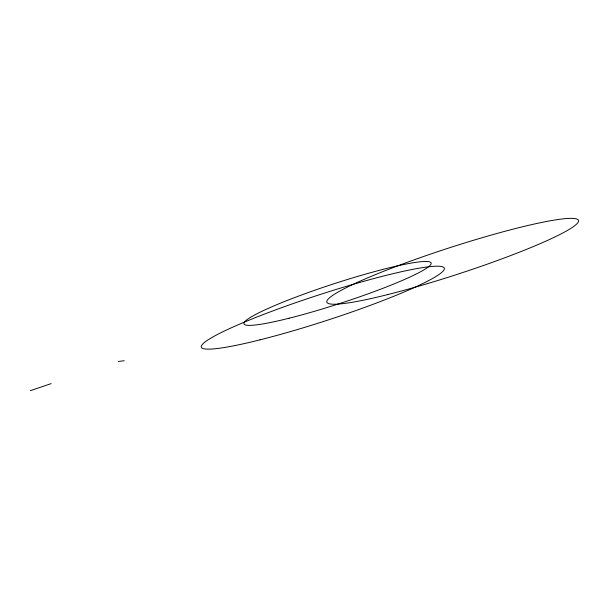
<?xml version="1.0" encoding="UTF-8"?>
<svg xmlns="http://www.w3.org/2000/svg" width="609" height="609" viewBox="0 0 609 609"><rect width="100%" height="100%" fill="white"/><g stroke="black" fill="none" stroke-linecap="round" stroke-linejoin="round"><path stroke-width="0.91" d="M30.45 390.658L51.164 383.624M118.374 361.502L124.206 360.718M289.153 318.21A98.445 10.292 -18 0 0 431.18 263.568A98.445 10.292 -18 0 0 292.221 298.501A98.445 10.292 -18 0 0 289.153 318.21M387.705 294.589A132.282 13.824 -18 0 0 578.55 221.158A132.282 13.824 -18 0 0 391.823 268.105A132.282 13.824 -18 0 0 387.705 294.589M260.066 339.83A127.73 13.352 -18 0 0 444.342 268.919A127.73 13.352 -18 0 0 264.04 314.252A127.73 13.352 -18 0 0 260.066 339.83"/></g></svg>
